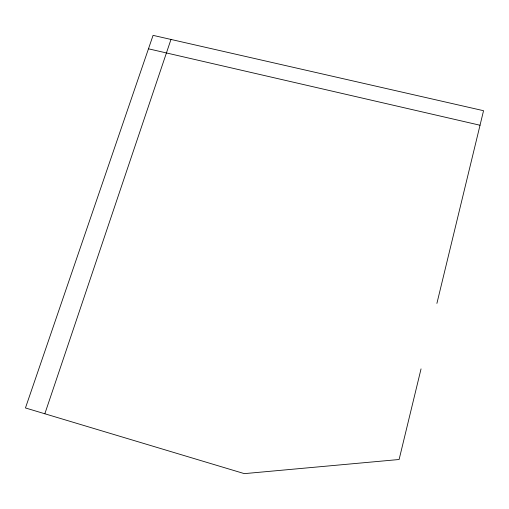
<?xml version="1.0" encoding="UTF-8"?>
<svg xmlns="http://www.w3.org/2000/svg" width="509" height="509" viewBox="0 0 509 509"><rect width="100%" height="100%" fill="white"/><g stroke="black" fill="none" stroke-linecap="round" stroke-linejoin="round"><path stroke-width="0.76" d="M421.045 368.891L399.107 459.506L244.339 473.637L25.45 407.957L153.075 35.363L483.55 110.707L436.9 303.396M44.837 413.779L170.979 39.441M148.469 48.807L480.032 125.239"/></g></svg>
